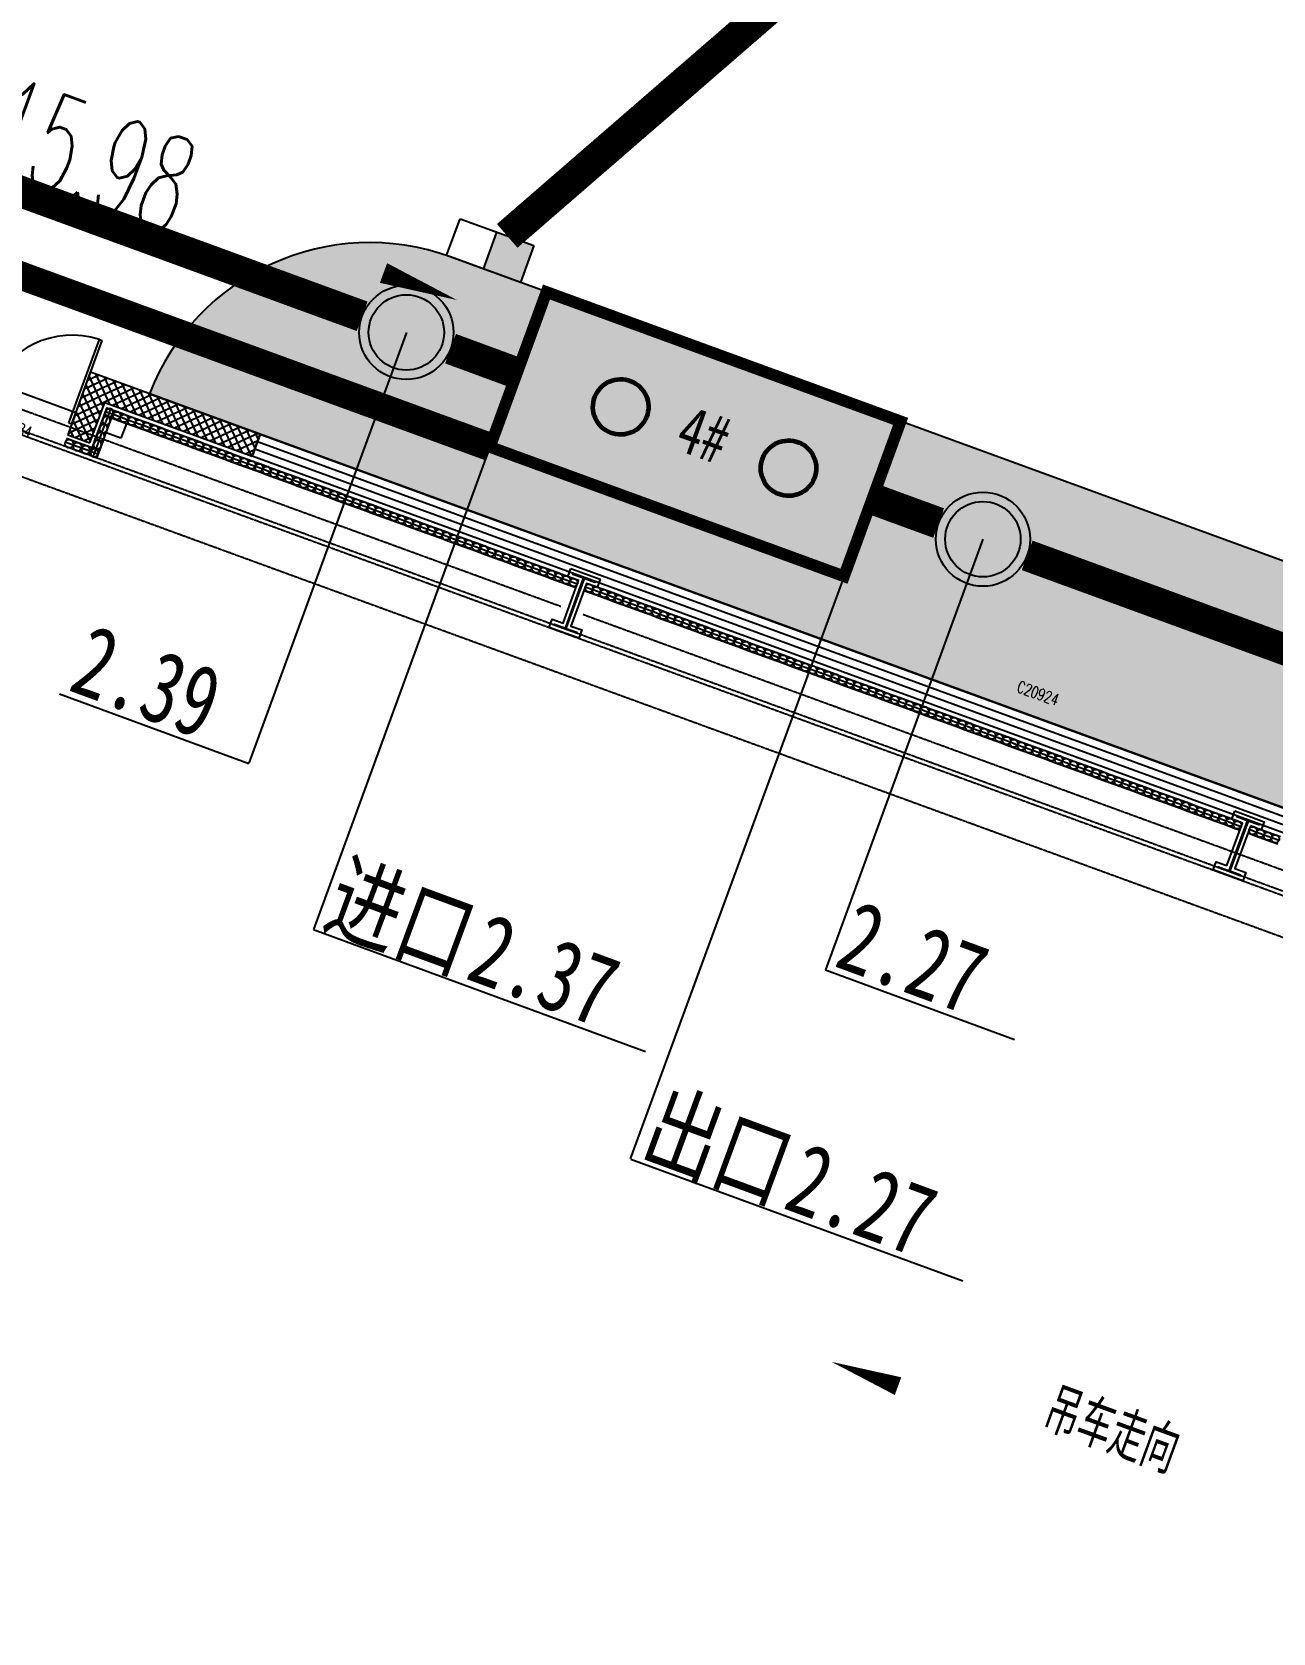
# Model space of a CAD drawing. Extents: x -111898 to 889894, y -2 to 1194865.
# Drawn here: x 593909 to 609709, y 936905 to 957294 of the extents above; entities that cross this region are included whole.
import ezdxf

# ---------------------------------------------------------------- set-up
doc = ezdxf.new("R2010")
doc.units = 0
doc.header["$LTSCALE"] = 10
doc.header["$MEASUREMENT"] = 0
doc.linetypes.add('10平面$0$DASH', pattern=[0.35, 0.25, -0.1])
doc.linetypes.add('CONTINOUS', pattern=[0])
doc.layers.get('Defpoints').update_dxf_attribs({"color": 210})
for name, color, linetype in [('0-WALL', 252, 'Continuous'), ('10平面$0$10平面$0$WINDOW', 4, 'Continuous'), ('10平面$0$10平面$0$WINDOW_TEXT', 7, 'Continuous'), ('10平面$0$A-HRAIL', 173, 'Continuous'), ('10平面$0$AS-WALL', 40, 'Continuous'), ('10平面$0$PUB_HATCH', 8, 'Continuous'), ('10平面$0$建-窗', 4, 'Continuous'), ('10平面$0$建-门窗编号', 7, 'Continuous'), ('DIM_污水', 2, 'Continuous'), ('GPS-ZF废水', 31, 'Continuous'), ('Gps-ZF雨水', 4, 'TG_Y'), ('TEXT_污水', 2, 'Continuous'), ('TWT_雨水口', 4, 'Continuous'), ('WALL', 252, 'Continuous'), ('WELL_污水', 2, 'Continuous'), ('污水标高', 2, 'Continuous')]:
    doc.layers.add(name, color=color, linetype=linetype)
doc.layers.add('GPS-ZF污水', color=2, linetype='TG_W', lineweight=60)
doc.styles.add('-宋体', font='', dxfattribs={"width": 0.75})
doc.styles.add('10平面$0$10平面$0$_TCH_WINDOW', font='SIMPLEX', dxfattribs={"height": 3.5, "bigfont": 'GBCBIG'})
doc.styles.add('10平面$0$A-STANDARD', font='SIMPLEX', dxfattribs={"bigfont": 'GBCBIG'})
doc.styles.add('10平面$0$A-WIN-LABEL', font='SIMPLEX', dxfattribs={"bigfont": 'GBCBIG'})
doc.styles.add('_TWT_PIPEDN', font='SIMPLEX', dxfattribs={"width": 0.6, "height": 3, "bigfont": 'HZTXT'})
doc.styles.add('TG_LINETYPE', font='SIMPLEX', dxfattribs={"width": 0.8, "height": 3.5, "bigfont": 'HZTXT'})
doc.styles.get('-宋体').set_extended_font_data('SimSun')
doc.linetypes.add('TG_W', pattern='A,2,-0.3,["W",TG_LINETYPE,S=0.1,R=0,X=-0.23,Y=-0.15],0', length=2.3)
doc.linetypes.add('TG_Y', pattern='A,2,-0.3,["Y",TG_LINETYPE,S=0.1,R=0,X=-0.25,Y=-0.15],0', length=2.3)
pattern_1 = [(45, (60, 0), (-60.000061, 60.000061), []), (135, (60, 0), (-60.000061, -60.000061), [])]

# ---------------------------------------------------------------- blocks, each defined once
blk = doc.blocks.new('10平面$0$WINDOW2DLIB$DYNSTYLE$00000005')
at = {"color": 0}
for points in [[(-0.5, 0.5), (0.5, 0.5)], [(0.5, -0.5), (0.5, 0.5)], [(0.5, 0.16667), (-0.5, 0.16667)], [(0.5, -0.16667), (-0.5, -0.16667)], [(-0.5, -0.5), (0.5, -0.5)]]:
    blk.add_lwpolyline(points, dxfattribs=at)
blk = doc.blocks.new('10平面$0$DOOR2DLIB$SYSLIB$00000123')
at = {"color": 0}
for p, q in [((0.475, -0.001), (0.475, 0.752)), ((0.475, 0.752), (0.5, 0.752)), ((0.5, -0.001), (0.5, 0.752)), ((-0.5, 0), (-0.5, 0.252)), ((-0.475, 0.252), (-0.5, 0.252)), ((-0.475, 0), (-0.475, 0.252)), ((-0.475, 0), (-0.5, 0)), ((0.475, -0.001), (0.5, -0.001))]:
    blk.add_line(p, q, dxfattribs=at)
for centre, radius, start, end in [((0.505, -0.002), 0.755, 92.2493, 179.7238), ((-0.501, 0.003), 0.251, 359.7899, 84.0974)]:
    blk.add_arc(centre, radius, start, end, dxfattribs=at)
blk = doc.blocks.new('10平面$0$42343243')
at = {"layer": '10平面$0$PUB_HATCH'}
h = blk.add_hatch(dxfattribs=at)
h.set_pattern_fill('多孔材料', color=256, scale=30, style=0)
h.set_pattern_definition(pattern_1)
h.paths.add_polyline_path([(-252354, 1222870), (-250354, 1222870), (-250354, 1223170), (-252654, 1223170)])
h = blk.add_hatch(dxfattribs=at)
h.set_pattern_fill('多孔材料', color=256, scale=30, style=0)
h.set_pattern_definition(pattern_1)
h.paths.add_polyline_path([(-252654, 1222620), (-252354, 1222320), (-252354, 1222870), (-252654, 1223170)])
h = blk.add_hatch(dxfattribs=at)
h.set_pattern_fill('多孔材料', color=256, scale=30, style=0)
h.set_pattern_definition(pattern_1)
h.paths.add_polyline_path([(-252654, 1222620), (-252654, 1222320), (-252354, 1222320)])
at = {"layer": '10平面$0$10平面$0$WINDOW'}
blk.add_line((-252654, 1222620), (-254154, 1222620), dxfattribs=at)
at = {"layer": '10平面$0$AS-WALL'}
for p, q in [((-250354, 1223170), (-252654, 1223170)), ((-252654, 1222620), (-252654, 1223170)), ((-250354, 1222870), (-250354, 1223170)), ((-252354, 1222870), (-250354, 1222870)), ((-252354, 1222320), (-252354, 1222870)), ((-252654, 1222620), (-252654, 1222320)), ((-252654, 1222320), (-252354, 1222320))]:
    blk.add_line(p, q, dxfattribs=at)
at = {"layer": '10平面$0$10平面$0$WINDOW'}
ref = blk.add_blockref('10平面$0$DOOR2DLIB$SYSLIB$00000123', (-253404, 1222470), dxfattribs=dict(at, xscale=-1500, yscale=-1500, zscale=300, rotation=179.9999999999555))
ref.add_attrib('A', 'MLC1584', (-253737, 1222108), dxfattribs={"layer": '10平面$0$10平面$0$WINDOW_TEXT', "height": 148.8, "rotation": 360, "style": '10平面$0$10平面$0$_TCH_WINDOW', "width": 0.705882})
at = {"layer": '10平面$0$建-窗'}
ref = blk.add_blockref('10平面$0$WINDOW2DLIB$DYNSTYLE$00000005', (-239904, 1223020), dxfattribs=dict(at, xscale=-20900, yscale=-300, zscale=300, rotation=359.9999999994902))
ref.add_attrib('A', 'C20924', (-240194, 1223393), dxfattribs={"layer": '10平面$0$建-门窗编号', "height": 148.8, "style": '10平面$0$A-WIN-LABEL', "width": 0.705882})
blk = doc.blocks.new('4#')
at = {"layer": 'GPS-ZF污水', "linetype": 'CONTINOUS', "const_width": 150}
blk.add_lwpolyline([(-20411, 40024), (-15611, 40024), (-15611, 42124), (-20411, 42124), (-20411, 40024)], dxfattribs=at)
at = {"layer": 'GPS-ZF污水', "linetype": 'CONTINOUS'}
for centre in [(-19022, 41074), (-16747, 41074)]:
    blk.add_ellipse(centre, major_axis=(353, -9), ratio=1, start_param=3.166511194156282, end_param=9.449696501335868, dxfattribs=at)
at = {"layer": 'GPS-ZF污水', "linetype": 'CONTINOUS', "style": '-宋体', "width": 0.75}
blk.add_text('4#', height=604.2, dxfattribs=at).set_placement((-18213, 40804))
blk = doc.blocks.new('10平面$0$99平面图例外参$0$$LinePat$圆环')
for points in [[(0, 150), (300, 150)], [(0, 0), (300, 0)], [(0, -150), (300, -150)]]:
    blk.add_lwpolyline(points)
at = {"color": 0}
blk.add_circle((150, 0), 150, dxfattribs=at)
blk = doc.blocks.new('$TWTSYS$00000376')
for radius in [0.5, 0.4]:
    blk.add_circle((0, 0, 0), radius)
blk = doc.blocks.new('$TwtSys$00000424')
for p, q in [((-500, 250), (500, 250)), ((-500, -250), (-500, 250)), ((0, -250), (0, 250)), ((500, 250), (500, -250)), ((500, -250), (-500, -250))]:
    blk.add_line(p, q)
blk.add_solid([(0, 250), (500, 250), (0, -250), (500, -250)])

msp = doc.modelspace()

# ---------------------------------------------------------------- hatches: boundary and pattern name
at = {"layer": '0-WALL'}
h = msp.add_hatch(dxfattribs=at)
h.set_pattern_fill('草坪或沼泽', color=8, scale=400, angle=-0.200257)
h.set_pattern_definition([(359.79974, (-824318.4, 704905.5), (1605.5824, 1594.398), [240, -48, 64, -48, 240, -960]), (359.79974, (-824398.3, 704953.8), (1605.5824, 1594.398), [160, -120, 240, -120, 160, -800]), (359.79974, (-823836, 705591.9), (1605.5824, 1594.398), [200, -80, 200, -1120]), (359.79974, (-824634.9, 705914.7), (1605.5824, 1594.398), [80, -160, 80, -1280]), (89.79974, (-824474.9, 705914.1), (-1594.398, 1605.5824), [144, -1456]), (89.79974, (-823998.3, 704952.4), (-1594.398, 1605.5824), [160, -1440]), (89.79974, (-823596, 705591), (-1594.398, 1605.5824), [160, -1440]), (44.79974, (-823790.3, 704935.7), (5.5922, 1599.9902), [160, -2102.7417]), (134.79974, (-824206.3, 704937.2), (-1599.9902, 5.5922), [160, -2102.7417]), (63.23469, (-823838.3, 704943.9), (5.5922, 1599.99023), [160, -3417.7088]), (75.7635, (-823918.27, 704952.15), (5.59221, 1599.99023), [160, -6436.969]), (75.7635, (-823516.03, 705590.75), (5.59221, 1599.99023), [128, -6468.969]), (75.7635, (-824442.9, 705914), (5.59221, 1599.99023), [112, -6484.969]), (103.835987, (-824078.27, 704952.7), (5.59221, 1599.99023), [160, -6436.969]), (103.835987, (-823676.03, 705591.3), (5.59221, 1599.99023), [128, -6468.969]), (103.835987, (-824506.9, 705914.2), (5.59221, 1599.99023), [112, -6484.969]), (116.364795, (-824158.3, 704945), (5.5922, 1599.99023), [160, -3417.7069])])
edge = h.paths.add_edge_path()
edge.add_line((741503.08, 933538.38), (741712.87, 934018.57))
edge.add_line((741712.87, 934018.57), (745060.96, 941812.89))
edge.add_line((745060.96, 941812.89), (766890.86, 1001849.76))
edge.add_line((766890.86, 1001849.76), (760346.98, 1016169.02))
edge.add_line((760346.98, 1016169.02), (737579.78, 1026362.54))
edge.add_line((737579.78, 1026362.54), (720756.11, 1037729.77))
edge.add_line((720756.11, 1037729.77), (653654.65, 1067773.01))
edge.add_line((653654.65, 1067773.01), (467795.25, 820503.81))
edge.add_line((467795.25, 820503.81), (468143.58, 820404.89))
edge.add_line((468143.58, 820404.89), (647181.92, 1058601.18))
edge.add_line((647181.92, 1058601.18), (648464.56, 1058132.56))
edge.add_line((648464.56, 1058132.56), (650350.23, 1063296.8))
edge.add_line((650350.23, 1063296.8), (720796.15, 1037558.69))
edge.add_line((720796.15, 1037558.69), (718909.6, 1032395.07))
edge.add_line((718909.6, 1032395.07), (725484.49, 1029992.9))
edge.add_line((725484.49, 1029992.9), (726513.26, 1032808.65))
edge.add_line((726513.26, 1032808.65), (729331.07, 1031779.14))
edge.add_line((729331.07, 1031779.14), (728302.36, 1028963.46))
edge.add_line((728302.36, 1028963.46), (747084.56, 1022101.19))
edge.add_line((747084.56, 1022101.19), (755217.14, 1018452.95))
edge.add_arc((743028.5, 1006160.87), 17310.64, -14.619994, 45.242091, ccw=False)
edge.add_line((759778.64, 1001791.54), (760685.99, 1001458.08))
edge.add_line((760685.99, 1001458.08), (765094.65, 999847.31))
edge.add_line((765094.65, 999847.31), (740941.69, 933744.02))
edge.add_line((740941.69, 933744.02), (741503.08, 933538.38))
h = msp.add_hatch(dxfattribs=at)
h.set_pattern_fill('草坪或沼泽', color=8, scale=400, angle=-0.200257)
h.set_pattern_definition([(359.79974, (-824318.4, 704905.5), (1605.5824, 1594.398), [240, -48, 64, -48, 240, -960]), (359.79974, (-824398.3, 704953.8), (1605.5824, 1594.398), [160, -120, 240, -120, 160, -800]), (359.79974, (-823836, 705591.9), (1605.5824, 1594.398), [200, -80, 200, -1120]), (359.79974, (-824634.9, 705914.7), (1605.5824, 1594.398), [80, -160, 80, -1280]), (89.79974, (-824474.9, 705914.1), (-1594.398, 1605.5824), [144, -1456]), (89.79974, (-823998.3, 704952.4), (-1594.398, 1605.5824), [160, -1440]), (89.79974, (-823596, 705591), (-1594.398, 1605.5824), [160, -1440]), (44.79974, (-823790.3, 704935.7), (5.5922, 1599.9902), [160, -2102.7417]), (134.79974, (-824206.3, 704937.2), (-1599.9902, 5.5922), [160, -2102.7417]), (63.23469, (-823838.3, 704943.9), (5.5922, 1599.99023), [160, -3417.7088]), (75.7635, (-823918.27, 704952.15), (5.59221, 1599.99023), [160, -6436.969]), (75.7635, (-823516.03, 705590.75), (5.59221, 1599.99023), [128, -6468.969]), (75.7635, (-824442.9, 705914), (5.59221, 1599.99023), [112, -6484.969]), (103.835987, (-824078.27, 704952.7), (5.59221, 1599.99023), [160, -6436.969]), (103.835987, (-823676.03, 705591.3), (5.59221, 1599.99023), [128, -6468.969]), (103.835987, (-824506.9, 705914.2), (5.59221, 1599.99023), [112, -6484.969]), (116.364795, (-824158.3, 704945), (5.5922, 1599.99023), [160, -3417.7069])])
edge = h.paths.add_edge_path()
edge.add_line((633426.07, 941937.49), (599236.55, 954428.98))
edge.add_arc((598207.07, 951610.37), 3000.73, 69.935507, 158.960584)
edge.add_line((595406.38, 952687.66), (635231.53, 938137.14))
edge.add_arc((632396.01, 939119.09), 3000.73, -19.101162, 69.923916)

# ---------------------------------------------------------------- linework, layer by layer
msp.add_lwpolyline([(633426.07, 941937.49), (599236.55, 954428.98, 0.40923854), (595406.38, 952687.66), (635231.53, 938137.14, 0.40923854)], format="xyb", close=True, dxfattribs=at)
at = {"layer": 'Defpoints', "color": 1}
msp.add_lwpolyline([(595041.8, 952122.45), (594853.95, 952191.09), (594922.58, 952378.94), (595110.44, 952310.31)], close=True, dxfattribs=at)
at = {"layer": 'DIM_污水'}
msp.add_lwpolyline([(595396.47, 955323.99, 0, 0, 0), (599322.42, 953879.5, 0, 266.67, 0), (598383.93, 954224.8, 0, 0, 0)], format="xyseb", dxfattribs=at)
at = {"layer": 'GPS-ZF废水', "const_width": 360}
msp.add_lwpolyline([(573207.68, 961703.12), (599738.62, 952009.77)], dxfattribs=at)
at = {"layer": 'GPS-ZF污水', "ltscale": 0.1, "const_width": 400}
for points in [[(598111.14, 953674.05), (584232.25, 958744.84)], [(599237.79, 953260.97), (600082.54, 952950.16)], [(604607.87, 951348.98), (605452.07, 951040.54)], [(606579.2, 950628.73), (633630.24, 940745.36)]]:
    msp.add_lwpolyline(points, dxfattribs=at)
at = {"layer": 'Gps-ZF雨水', "ltscale": 0.1, "const_width": 400}
msp.add_lwpolyline([(599958.98, 954697.36), (607573.24, 961296.01)], dxfattribs=at)
at = {"layer": 'WALL', "color": 8, "linetype": '10平面$0$DASH'}
for p, q in [((583962.64, 955750.86), (711046.19, 909319.6)), ((583791.05, 955281.23), (710874.6, 908849.97)), ((600643.75, 949975.65), (592472.08, 952961.25)), ((600557.96, 949740.83), (592386.29, 952726.43)), ((617550.65, 943798.54), (600925.53, 949872.7)), ((617464.86, 943563.72), (600839.74, 949637.88))]:
    msp.add_line(p, q, dxfattribs=at)
at = {"layer": 'WALL', "color": 8}
for points in [[(600768.37, 950462.44), (601144.08, 950325.17), (601105.64, 950219.98), (600968.51, 950270.08), (600770.84, 949729.06), (600907.98, 949678.95), (600869.54, 949573.76), (600493.83, 949711.02), (600532.27, 949816.22), (600669.4, 949766.12), (600867.07, 950307.14), (600729.94, 950357.24)], [(600798.18, 950398.32), (601079.96, 950295.37), (601075.84, 950284.1), (600938.71, 950334.2), (600706.72, 949699.25), (600843.86, 949649.15), (600839.74, 949637.88), (600557.96, 949740.83), (600562.07, 949752.1), (600699.21, 949702), (600931.19, 950336.95), (600794.06, 950387.05)], [(609221.82, 947373.89), (609597.53, 947236.62), (609559.1, 947131.42), (609421.96, 947181.52), (609224.29, 946640.5), (609361.43, 946590.4), (609322.99, 946485.2), (608947.28, 946622.47), (608985.72, 946727.67), (609122.85, 946677.57), (609320.52, 947218.59), (609183.39, 947268.69)], [(609251.63, 947309.77), (609533.41, 947206.81), (609529.29, 947195.54), (609392.16, 947245.65), (609160.17, 946610.7), (609297.31, 946560.6), (609293.19, 946549.32), (609011.41, 946652.28), (609015.52, 946663.55), (609152.66, 946613.44), (609384.64, 947248.39), (609247.51, 947298.5)]]:
    msp.add_lwpolyline(points, close=True, dxfattribs=at)
msp.add_lwpolyline([(610570.64, 937990.02, 0, 0, 0), (604089.67, 940357.91, 0, 240, 0), (604935.01, 940049.05, 0, 0, 0)], format="xyseb", dxfattribs=at)
at = {"layer": '污水标高', "color": 2}
for p, q in [((598674.7, 953468.15), (596670.64, 947982.98)), ((600099.25, 952995.9), (597490.79, 945863.09)), ((604607.87, 951348.98), (601524.09, 942942.35)), ((606015.64, 950834.64), (604011.58, 945349.47)), ((594260.25, 948863.65), (596668.64, 947977.52)), ((597492.92, 945862.31), (601719.42, 944311.92)), ((604011.58, 945349.47), (606419.98, 944463.34)), ((601534.97, 942938.36), (605761.47, 941387.97))]:
    msp.add_line(p, q, dxfattribs=at)

# ---------------------------------------------------------------- block references
at = {"layer": '10平面$0$A-HRAIL', "yscale": 0.3333333333333334, "zscale": 0.3333333333333333}
for p, xscale, rotation in [((594836.21, 952292.68), -0.3611111227129974, 249.9297114345931), ((594873.39, 952394.43), -0.3611111227129974, 249.9297114345931), ((594844.38, 952460.75), 0.3384127419231498, 339.9297114345931), ((594939.74, 952425.91), 0.3384127419231498, 339.9297114345931), ((595035.1, 952391.07), 0.3384127419231498, 339.9297114345931), ((595130.46, 952356.23), 0.3384127419231498, 339.9297114345931), ((595225.82, 952321.39), 0.3384127419231498, 339.9297114345931), ((594761.86, 952089.17), -0.3611111227129974, 249.9297114345931), ((594799.03, 952190.92), -0.3611111227129974, 249.9297114345931), ((595321.18, 952286.55), 0.3384127419231498, 339.9297114345931), ((595416.53, 952251.7), 0.3384127419231498, 339.9297114345931), ((595511.89, 952216.86), 0.3384127419231498, 339.9297114345931), ((595607.25, 952182.02), 0.3384127419231498, 339.9297114345931), ((595702.61, 952147.18), 0.3384127419231498, 339.9297114345931), ((595797.97, 952112.34), 0.3384127419231498, 339.9297114345931), ((594434.62, 952031.29), -0.3749999999076196, 339.9297114345931), ((594540.29, 951992.68), -0.3749999999076196, 339.9297114345931), ((594645.96, 951954.07), -0.3749999999076196, 339.9297114345931), ((594751.62, 951915.46), -0.3749999999076196, 339.9297114345931), ((594687.5, 951885.66), -0.3611111227129974, 249.9297114345931), ((594724.68, 951987.41), -0.3611111227129974, 249.9297114345931), ((595893.33, 952077.5), 0.3384127419231498, 339.9297114345931), ((595988.69, 952042.66), 0.3384127419231498, 339.9297114345931), ((596084.04, 952007.82), 0.3384127419231498, 339.9297114345931), ((596179.4, 951972.98), 0.3384127419231498, 339.9297114345931), ((596274.76, 951938.14), 0.3384127419231498, 339.9297114345931), ((596370.12, 951903.3), 0.3384127419231498, 339.9297114345931), ((596465.48, 951868.46), 0.3384127419231498, 339.9297114345931), ((596560.84, 951833.62), 0.3384127419231498, 339.9297114345931), ((596656.2, 951798.78), 0.3384127419231498, 339.9297114345931), ((596751.55, 951763.94), 0.3384127419231498, 339.9297114345931), ((596846.91, 951729.1), 0.3384127419231498, 339.9297114345931), ((596942.27, 951694.26), 0.3384127419231498, 339.9297114345931), ((597037.63, 951659.42), 0.3384127419231498, 339.9297114345931), ((597132.99, 951624.58), 0.3384127419231498, 339.9297114345931), ((597228.35, 951589.74), 0.3384127419231498, 339.9297114345931), ((597323.7, 951554.9), 0.3384127419231498, 339.9297114345931), ((597419.06, 951520.06), 0.3384127419231498, 339.9297114345931), ((597514.42, 951485.22), 0.3384127419231498, 339.9297114345931), ((597609.78, 951450.38), 0.3384127419231498, 339.9297114345931), ((597705.14, 951415.54), 0.3384127419231498, 339.9297114345931), ((597800.5, 951380.7), 0.3384127419231498, 339.9297114345931), ((597895.86, 951345.86), 0.3384127419231498, 339.9297114345931), ((597991.21, 951311.02), 0.3384127419231498, 339.9297114345931), ((598086.57, 951276.18), 0.3384127419231498, 339.9297114345931), ((598181.93, 951241.34), 0.3384127419231498, 339.9297114345931), ((598277.29, 951206.5), 0.3384127419231498, 339.9297114345931), ((598372.65, 951171.66), 0.3384127419231498, 339.9297114345931), ((598468.01, 951136.82), 0.3384127419231498, 339.9297114345931), ((598563.37, 951101.98), 0.3384127419231498, 339.9297114345931), ((598658.72, 951067.14), 0.3384127419231498, 339.9297114345931), ((598754.08, 951032.3), 0.3384127419231498, 339.9297114345931), ((598849.44, 950997.46), 0.3384127419231498, 339.9297114345931), ((598944.8, 950962.62), 0.3384127419231498, 339.9297114345931), ((599040.16, 950927.78), 0.3384127419231498, 339.9297114345931), ((599135.52, 950892.94), 0.3384127419231498, 339.9297114345931), ((599230.88, 950858.1), 0.3384127419231498, 339.9297114345931), ((599326.23, 950823.26), 0.3384127419231498, 339.9297114345931), ((599421.59, 950788.42), 0.3384127419231498, 339.9297114345931), ((599516.95, 950753.58), 0.3384127419231498, 339.9297114345931), ((599612.31, 950718.74), 0.3384127419231498, 339.9297114345931), ((599707.67, 950683.9), 0.3384127419231498, 339.9297114345931), ((599803.03, 950649.06), 0.3384127419231498, 339.9297114345931), ((599898.38, 950614.22), 0.3384127419231498, 339.9297114345931), ((599993.74, 950579.38), 0.3384127419231498, 339.9297114345931), ((600089.1, 950544.54), 0.3384127419231498, 339.9297114345931), ((600184.46, 950509.69), 0.3384127419231498, 339.9297114345931), ((600279.82, 950474.85), 0.3384127419231498, 339.9297114345931), ((600375.18, 950440.01), 0.3384127419231498, 339.9297114345931), ((600470.54, 950405.17), 0.3384127419231498, 339.9297114345931), ((600565.89, 950370.33), 0.3384127419231498, 339.9297114345931), ((600661.25, 950335.49), 0.3384127419231498, 339.9297114345931), ((600756.61, 950300.65), 0.3384127419231498, 339.9297114345931), ((600953.41, 950228.75), 0.3368181818181818, 339.9297114345931), ((601048.32, 950194.07), 0.3368181818181818, 339.9297114345931), ((601143.23, 950159.4), 0.3368181818181818, 339.9297114345931), ((601238.14, 950124.72), 0.3368181818181818, 339.9297114345931), ((601333.05, 950090.05), 0.3368181818181818, 339.9297114345931), ((601427.96, 950055.37), 0.3368181818181818, 339.9297114345931), ((601522.87, 950020.69), 0.3368181818181818, 339.9297114345931), ((601617.78, 949986.02), 0.3368181818181818, 339.9297114345931), ((601712.69, 949951.34), 0.3368181818181818, 339.9297114345931), ((601807.59, 949916.67), 0.3368181818181818, 339.9297114345931), ((601902.5, 949881.99), 0.3368181818181818, 339.9297114345931), ((601997.41, 949847.31), 0.3368181818181818, 339.9297114345931), ((602092.32, 949812.64), 0.3368181818181818, 339.9297114345931), ((602187.23, 949777.96), 0.3368181818181818, 339.9297114345931), ((602282.14, 949743.29), 0.3368181818181818, 339.9297114345931), ((602377.05, 949708.61), 0.3368181818181818, 339.9297114345931), ((602471.96, 949673.93), 0.3368181818181818, 339.9297114345931), ((602566.87, 949639.26), 0.3368181818181818, 339.9297114345931), ((602661.78, 949604.58), 0.3368181818181818, 339.9297114345931), ((602756.69, 949569.91), 0.3368181818181818, 339.9297114345931), ((602851.6, 949535.23), 0.3368181818181818, 339.9297114345931), ((602946.5, 949500.55), 0.3368181818181818, 339.9297114345931), ((603041.41, 949465.88), 0.3368181818181818, 339.9297114345931), ((603136.32, 949431.2), 0.3368181818181818, 339.9297114345931), ((603231.23, 949396.53), 0.3368181818181818, 339.9297114345931), ((603326.14, 949361.85), 0.3368181818181818, 339.9297114345931), ((603421.05, 949327.17), 0.3368181818181818, 339.9297114345931), ((603515.96, 949292.5), 0.3368181818181818, 339.9297114345931), ((603610.87, 949257.82), 0.3368181818181818, 339.9297114345931), ((603705.78, 949223.15), 0.3368181818181818, 339.9297114345931), ((603800.69, 949188.47), 0.3368181818181818, 339.9297114345931), ((603895.6, 949153.79), 0.3368181818181818, 339.9297114345931), ((603990.51, 949119.12), 0.3368181818181818, 339.9297114345931), ((604085.42, 949084.44), 0.3368181818181818, 339.9297114345931), ((604180.32, 949049.77), 0.3368181818181818, 339.9297114345931), ((604275.23, 949015.09), 0.3368181818181818, 339.9297114345931), ((604370.14, 948980.41), 0.3368181818181818, 339.9297114345931), ((604465.05, 948945.74), 0.3368181818181818, 339.9297114345931), ((604559.96, 948911.06), 0.3368181818181818, 339.9297114345931), ((604654.87, 948876.39), 0.3368181818181818, 339.9297114345931), ((604749.78, 948841.71), 0.3368181818181818, 339.9297114345931), ((604844.69, 948807.03), 0.3368181818181818, 339.9297114345931), ((604939.6, 948772.36), 0.3368181818181818, 339.9297114345931), ((605034.51, 948737.68), 0.3368181818181818, 339.9297114345931), ((605129.42, 948703.01), 0.3368181818181818, 339.9297114345931), ((605224.33, 948668.33), 0.3368181818181818, 339.9297114345931), ((605319.23, 948633.65), 0.3368181818181818, 339.9297114345931), ((605414.14, 948598.98), 0.3368181818181818, 339.9297114345931), ((605509.05, 948564.3), 0.3368181818181818, 339.9297114345931), ((605603.96, 948529.62), 0.3368181818181818, 339.9297114345931), ((605698.87, 948494.95), 0.3368181818181818, 339.9297114345931), ((605793.78, 948460.27), 0.3368181818181818, 339.9297114345931), ((605888.69, 948425.6), 0.3368181818181818, 339.9297114345931), ((605983.6, 948390.92), 0.3368181818181818, 339.9297114345931), ((606078.51, 948356.24), 0.3368181818181818, 339.9297114345931), ((606173.42, 948321.57), 0.3368181818181818, 339.9297114345931), ((606268.33, 948286.89), 0.3368181818181818, 339.9297114345931), ((606363.24, 948252.22), 0.3368181818181818, 339.9297114345931), ((606458.15, 948217.54), 0.3368181818181818, 339.9297114345931), ((606553.05, 948182.86), 0.3368181818181818, 339.9297114345931), ((606647.96, 948148.19), 0.3368181818181818, 339.9297114345931), ((606742.87, 948113.51), 0.3368181818181818, 339.9297114345931), ((606837.78, 948078.84), 0.3368181818181818, 339.9297114345931), ((606932.69, 948044.16), 0.3368181818181818, 339.9297114345931), ((607027.6, 948009.48), 0.3368181818181818, 339.9297114345931), ((607122.51, 947974.81), 0.3368181818181818, 339.9297114345931), ((607217.42, 947940.13), 0.3368181818181818, 339.9297114345931), ((607312.33, 947905.46), 0.3368181818181818, 339.9297114345931), ((607407.24, 947870.78), 0.3368181818181818, 339.9297114345931), ((607502.15, 947836.1), 0.3368181818181818, 339.9297114345931), ((607597.06, 947801.43), 0.3368181818181818, 339.9297114345931), ((607691.96, 947766.75), 0.3368181818181818, 339.9297114345931), ((607786.87, 947732.08), 0.3368181818181818, 339.9297114345931), ((607881.78, 947697.4), 0.3368181818181818, 339.9297114345931), ((607976.69, 947662.72), 0.3368181818181818, 339.9297114345931), ((608071.6, 947628.05), 0.3368181818181818, 339.9297114345931), ((608166.51, 947593.37), 0.3368181818181818, 339.9297114345931), ((608261.42, 947558.7), 0.3368181818181818, 339.9297114345931), ((608356.33, 947524.02), 0.3368181818181818, 339.9297114345931), ((608451.24, 947489.34), 0.3368181818181818, 339.9297114345931), ((608546.15, 947454.67), 0.3368181818181818, 339.9297114345931), ((608641.06, 947419.99), 0.3368181818181818, 339.9297114345931), ((608735.97, 947385.32), 0.3368181818181818, 339.9297114345931), ((608830.88, 947350.64), 0.3368181818181818, 339.9297114345931), ((608925.78, 947315.96), 0.3368181818181818, 339.9297114345931), ((609020.69, 947281.29), 0.3368181818181818, 339.9297114345931), ((609115.6, 947246.61), 0.3368181818181818, 339.9297114345931), ((609210.51, 947211.94), 0.3368181818181818, 339.9297114345931), ((609406.86, 947140.2), 0.3368181818181785, 339.9297114345931), ((609501.77, 947105.52), 0.3368181818181785, 339.9297114345931), ((609596.68, 947070.84), 0.3368181818181785, 339.9297114345931), ((609691.59, 947036.17), 0.3368181818181785, 339.9297114345931)]:
    msp.add_blockref('10平面$0$99平面图例外参$0$$LinePat$圆环', p, dxfattribs=dict(at, xscale=xscale, rotation=rotation))
at = {"layer": 'GPS-ZF污水', "rotation": 339.9302189343575}
msp.add_blockref('4#', (605175.46, 907412.15), dxfattribs=at)
at = {"layer": 'TWT_雨水口', "rotation": 339.9297083984292}
msp.add_blockref('$TwtSys$00000424', (599742.93, 954510.13), dxfattribs=at)
at = {"layer": 'WALL', "rotation": 339.9297114345931}
msp.add_blockref('10平面$0$42343243', (412207.54, -282631.55), dxfattribs=at)
at = {"layer": 'WELL_污水', "xscale": 1200, "yscale": 1200, "zscale": 1200, "rotation": 339.7997433390076}
for p in [(598674.7, 953468.15), (606015.64, 950834.64)]:
    msp.add_blockref('$TWTSYS$00000376', p, dxfattribs=at)

# ---------------------------------------------------------------- texts
at = {"layer": 'TEXT_污水', "style": '_TWT_PIPEDN', "width": 0.557143}
msp.add_text('L=15.98', height=1225, rotation=339.929713, dxfattribs=at).set_placement((592030.76, 956028.66))
at = {"layer": 'WALL', "color": 8, "style": '10平面$0$A-STANDARD'}
msp.add_text('吊车走向', height=604.444, rotation=339.929672, dxfattribs=at).set_placement((606739.37, 939501.6))
at = {"layer": '污水标高', "color": 2, "style": '-宋体', "width": 0.75}
for s, p in [('2.39', (594349.58, 948918.24)), ('进口', (597582.26, 945916.9)), ('2.37', (599406.97, 945245.53)), ('2.27', (604100.92, 945404.07)), ('出口', (601624.3, 942992.95)), ('2.27', (603449.02, 942321.58))]:
    msp.add_text(s, height=906.329, rotation=339.799744, dxfattribs=at).set_placement(p)

doc.saveas('drawing.dxf')
